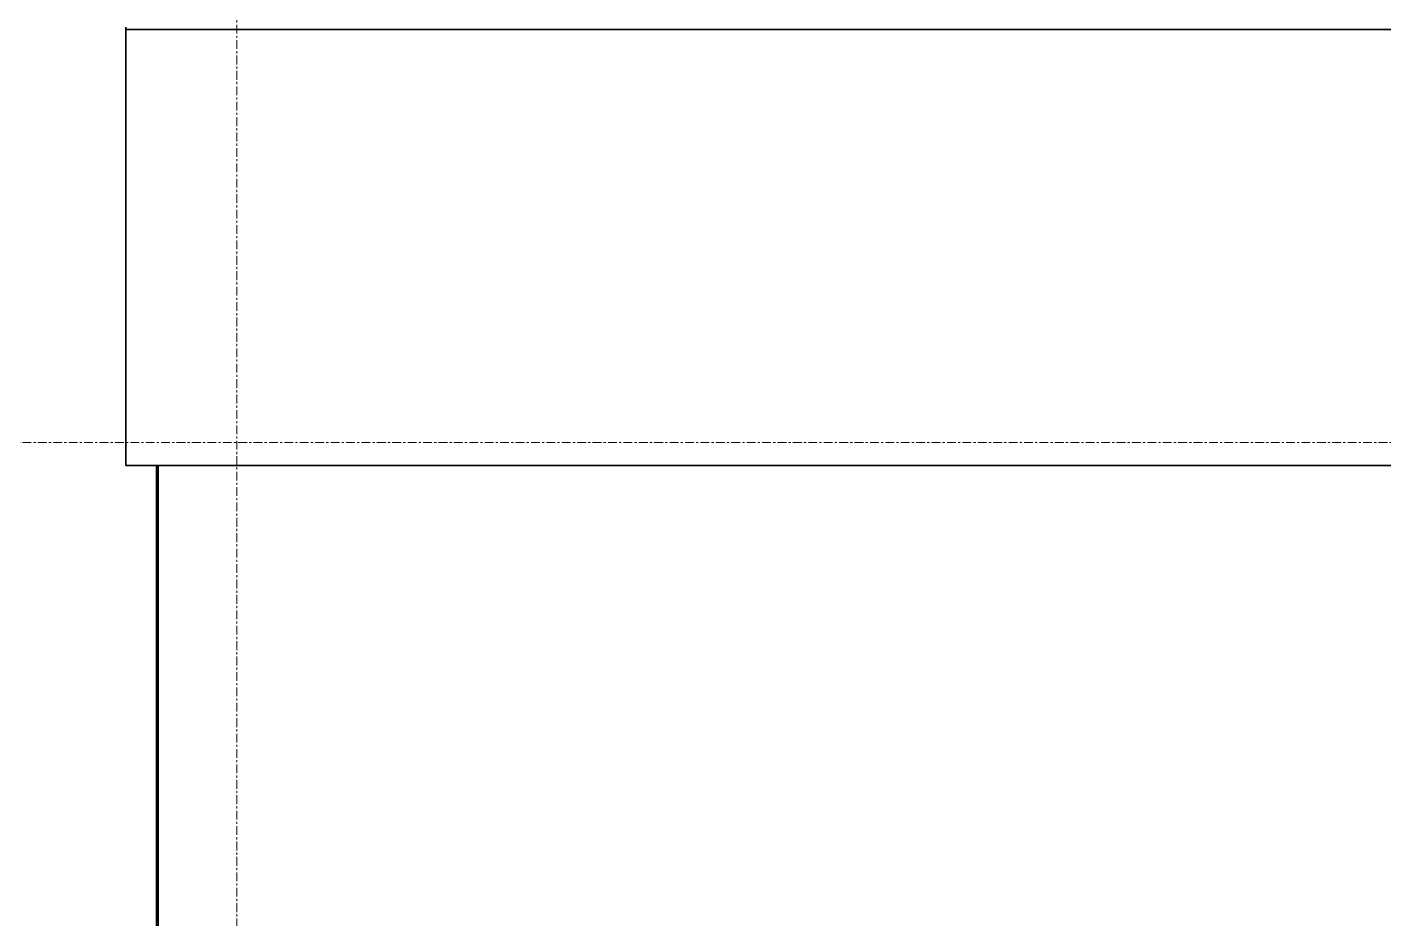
# Model space of a CAD drawing. Header units: inches. Extents: x 22 to 382261, y 22 to 371281.
# Drawn here: x 161371 to 163327, y 146054 to 147340 of the extents above; entities that cross this region are included whole.
import ezdxf

# ---------------------------------------------------------------- set-up
doc = ezdxf.new("R2010")
doc.units = ezdxf.units.IN
doc.header["$MEASUREMENT"] = 0
doc.linetypes.add('Grid Line 1_2_', pattern=[22.225, 12.7, -3.175, 3.175, -3.175])
for name, color, linetype, lineweight in [('A-FLOR-LEVL', 51, 'Continuous', 9), ('I-WALL', 2, 'Continuous', 9), ('Q-CASE', 31, 'Continuous', 9), ('S-GRID', 1, 'Continuous', 9)]:
    doc.layers.add(name, color=color, linetype=linetype, lineweight=lineweight)

# ---------------------------------------------------------------- blocks, each defined once
blk = doc.blocks.new('Casework 3 - Casework 3-482897-Approach Elevation')
at = {"layer": 'Q-CASE', "lineweight": 35}
for p, q in [((-8728.2, 7045.7), (-8728.2, 7049.1)), ((5461.8, 7045.7), (-8728.2, 7045.7)), ((-8728.2, 7045.7), (-8728.2, 6416.7)), ((-8728.2, 6416.7), (5461.8, 6416.7))]:
    blk.add_line(p, q, dxfattribs=at)

msp = doc.modelspace()

# ---------------------------------------------------------------- linework, layer by layer
at = {"layer": 'A-FLOR-LEVL', "linetype": 'Grid Line 1_2_'}
msp.add_line((151584.8, 146740.7), (181982.2, 146740.7), dxfattribs=at)
at = {"layer": 'I-WALL', "lineweight": 70}
msp.add_line((161558, 146707.4), (161558, 144663.7), dxfattribs=at)
at = {"layer": 'S-GRID', "linetype": 'Grid Line 1_2_'}
msp.add_line((161673, 139840.7), (161673, 152266.5), dxfattribs=at)

# ---------------------------------------------------------------- block references
at = {"layer": 'Q-CASE', "lineweight": 35}
msp.add_blockref('Casework 3 - Casework 3-482897-Approach Elevation', (170241.2, 140290.7), dxfattribs=at)

doc.saveas('drawing.dxf')
